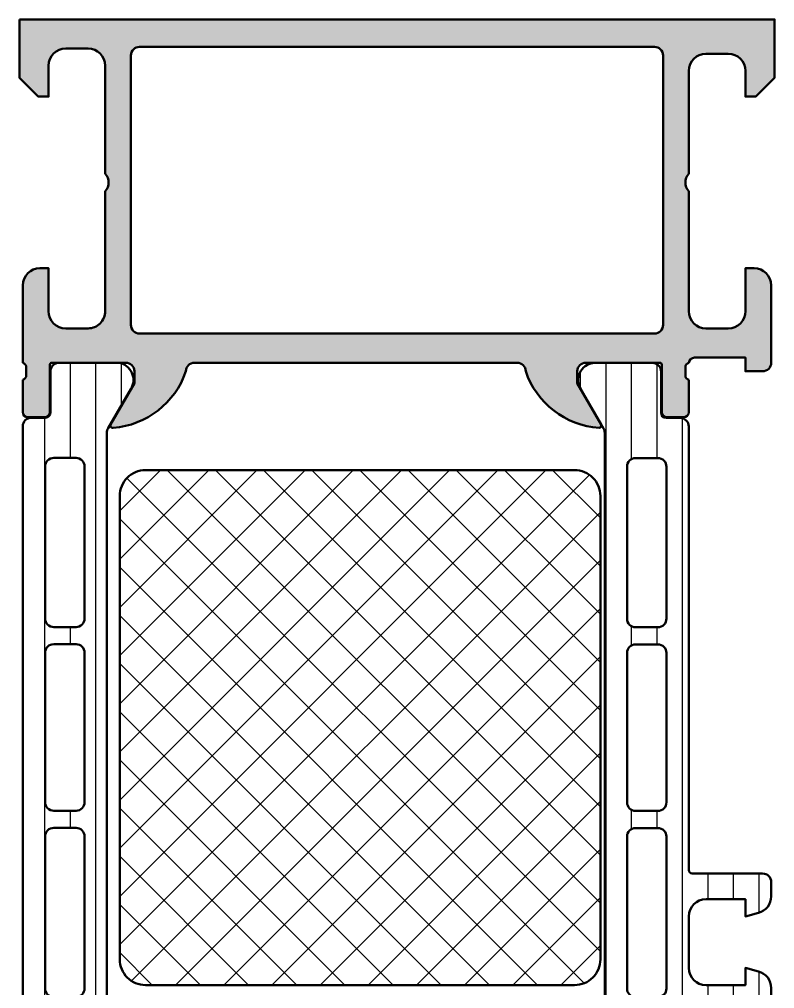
# Model space of a CAD drawing. Extents: x 0 to 69, y 0 to 85.
# Drawn here: x 0 to 44, y 28.5 to 85 of the extents above; entities that cross this region are included whole.
import ezdxf

# ---------------------------------------------------------------- set-up
doc = ezdxf.new("R2010")
doc.units = 0
for name, color, linetype, lineweight in [('0S-Alu contour', 7, 'Continuous', 50), ('0S-Alu hatch', 252, 'Continuous', 25), ('0S-Plastic contour', 254, 'Continuous', 50), ('0S-Plastic hatch', 253, 'Continuous', 25), ('0S-PT contour', 91, 'Continuous', 50), ('0S-PT hatch', 103, 'Continuous', 25)]:
    doc.layers.add(name, color=color, linetype=linetype, lineweight=lineweight)
pattern_1 = [(90, (0, 0), (-1.4859, 0), [])]

# ---------------------------------------------------------------- blocks, each defined once
blk = doc.blocks.new('355750__132223AD_E9E5_474A_9C66_46A6CEEB5027_')
at = {"layer": '0S-PT hatch'}
h = blk.add_hatch(dxfattribs=at)
h.set_pattern_fill('ANSI37', color=256, scale=0.625, angle=90, style=0)
h.set_pattern_definition([(135, (0, 0), (-1.403165018917055, -1.403165018917055), []), (225, (0, 0), (1.403165018917055, -1.403165018917055), [])])
edge = h.paths.add_edge_path()
edge.add_ellipse((32.34691629044494, 57.24119923922819), major_axis=(-1.499999999999992, 0), ratio=1, start_angle=180, end_angle=270.0000000000003, ccw=False)
edge.add_line((33.84691629044494, 57.24119923922818), (33.84691629044494, 30.24119923922818))
edge.add_ellipse((32.34691629044494, 30.24119923922818), major_axis=(-1.499999999999992, 0), ratio=1, start_angle=89.99999999999977, end_angle=180, ccw=False)
edge.add_line((32.34691629044494, 28.74119923922818), (7.346916290444934, 28.74119923922819))
edge.add_ellipse((7.346916290444932, 30.24119923922818), major_axis=(-1.499999999999996, 0), ratio=1, start_angle=0, end_angle=90.00000000000011, ccw=False)
edge.add_line((5.846916290444934, 30.24119923922819), (5.846916290444941, 57.24119923922819))
edge.add_ellipse((7.346916290444939, 57.24119923922819), major_axis=(-1.499999999999997, 0), ratio=1, start_angle=269.99999999999994, end_angle=360, ccw=False)
edge.add_line((7.346916290444941, 58.74119923922819), (32.34691629044494, 58.74119923922818))
at = {"layer": '0S-PT contour', "color": 7}
for points in [[(7.346916290444941, 58.74119923922819), (32.34691629044494, 58.74119923922818)], [(5.846916290444934, 30.24119923922819), (5.846916290444941, 57.24119923922819)], [(33.84691629044494, 57.24119923922818), (33.84691629044494, 30.24119923922818)], [(32.34691629044494, 28.74119923922818), (7.346916290444934, 28.74119923922819)]]:
    blk.add_lwpolyline(points, dxfattribs=at)
at = {"layer": '0S-PT contour', "color": 7, "extrusion": (0, 0, -1)}
for centre, radius, start, end in [((-7.346916290444939, 57.24119923922819), 1.499999999999998, 0, 90.00000000000007), ((-32.34691629044494, 57.24119923922819), 1.499999999999992, 89.99999999999973, 180), ((-7.346916290444932, 30.24119923922818), 1.499999999999996, 269.9999999999999, 0), ((-32.34691629044494, 30.24119923922818), 1.499999999999992, 180, 270.0000000000002)]:
    blk.add_arc(centre, radius, start, end, dxfattribs=at)
blk = doc.blocks.new('284037__24F5A1D6_8174_45A6_9CFF_9E53CBB742D5___434CB0BC_C816_498B_9BA3_86CCC4094398_')
at = {"layer": '0S-Plastic hatch'}
h = blk.add_hatch(dxfattribs=at)
h.set_pattern_fill('ANSI31', color=256, scale=0.4680000000000001, angle=45, style=0)
h.set_pattern_definition(pattern_1)
edge = h.paths.add_edge_path()
edge.add_line((38.9999998657292, 61.28262339778483), (39.00002278728719, 35.44125658823265))
edge.add_arc((39.20416165290923, 35.44537538707201), 0.2041804127758795, 181.1558689438178, 269.5149389342805)
edge.add_line((39.20243310001396, 35.24120229122875), (43.30243310000223, 35.24120229122875))
edge.add_ellipse((43.30243310000223, 34.7412022912288), major_axis=(-0.4999999999999574, 0), ratio=1, start_angle=180, end_angle=269.9999999999992, ccw=False)
edge.add_line((43.80243310000219, 34.74120229122881), (43.80243310000218, 33.91045306784114))
edge.add_ellipse((42.80243310000211, 33.91045306784118), major_axis=(-1.000000000000071, 0), ratio=1, start_angle=105.00000000108241, end_angle=180, ccw=False)
edge.add_line((43.0612521451229, 32.94452724155693), (42.30243310000224, 32.74120229122875))
edge.add_line((42.30243310000224, 32.74120229122875), (42.30243310000225, 33.74120229122875))
edge.add_line((42.30243310000225, 33.74120229122875), (40.00243310001383, 33.74120229122875))
edge.add_arc((40.00414213385491, 32.73707631855116), 1.004127427074073, 90.09751797508503, 179.770140321516)
edge.add_line((39.0000227872872, 32.74110467439828), (39.0000227872872, 29.74122632025462))
edge.add_arc((40.0041423457351, 29.74532877543039), 1.004127938958019, 180.2340877213157, 269.9024699846797)
edge.add_line((40.0024331000139, 28.74120229122875), (42.30243310000224, 28.74120229122875))
edge.add_line((42.30243310000224, 28.74120229122875), (42.30243310000235, 29.74120229122869))
edge.add_line((42.30243310000235, 29.74120229122869), (43.06125214512292, 29.53787734087045))
edge.add_ellipse((42.8024331000023, 28.57195151458677), major_axis=(-0.9999999999994791, 0), ratio=1, start_angle=180, end_angle=254.9999999989186, ccw=False)
edge.add_line((43.80243310000178, 28.57195151458678), (43.80243310000224, 27.74120229122875))
edge.add_ellipse((43.30243310000223, 27.74120229122876), major_axis=(-0.5000000000000071, 0), ratio=1, start_angle=90.0000000000008, end_angle=180, ccw=False)
edge.add_line((43.30243310000223, 27.24120229122875), (39.20243310001387, 27.24120229122875))
edge.add_arc((39.20243310001388, 27.04120229122876), 0.1999999999999869, 90.00000000000205, 180)
edge.add_line((39.00243310001389, 27.04120229122876), (39.00111255502395, 26.20013004610088))
edge.add_ellipse((38.50111523435816, 26.20010925689818), major_axis=(-0.4999973210979774, 0), ratio=1, start_angle=90.00176831586089, end_angle=180.0023822800019, ccw=False)
edge.add_line((38.50113066574247, 25.70011193603833), (37.69079933292757, 25.70008330962012))
edge.add_arc((37.69081019916189, 25.40008330981692), 0.2999999999999955, 90.00207529788617, 180.0020752978985)
edge.add_line((37.39081019935869, 25.40007244358254), (37.39122907957148, 23.0000740742441))
edge.add_ellipse((36.9439613230269, 22.97821498089799), major_axis=(-0.4478015922329131, 0), ratio=1, start_angle=83.23978063594592, end_angle=182.7979617267297, ccw=False)
edge.add_line((36.89124857317623, 22.53352673953163), (33.41470707737038, 22.53150295252448))
edge.add_ellipse((33.5188338202477, 23.49248077827761), major_axis=(-0.9666026899256308, 0), ratio=1, start_angle=-33.8114684481896, end_angle=83.81584338448948, ccw=False)
edge.add_line((32.71570964362581, 24.03035838247479), (34.03409664141286, 26.31406298372989))
edge.add_arc((33.6010748697722, 26.56404727380666), 0.5000000000000067, 330.0020786985388, 360.0020153930485)
edge.add_line((34.10107486946288, 26.56406486142886), (34.0999885570318, 60.91833361702788))
edge.add_arc((33.59998855737895, 60.91831498386867), 0.5000000000000502, 0.0021352027151592, 30.00207189722995)
edge.add_line((34.03299221863099, 61.16833064206307), (32.71443978917459, 63.45193973131245))
edge.add_ellipse((33.55567285539484, 63.99260512706297), major_axis=(-0.9999960709244856, 0), ratio=1, start_angle=-81.81631665021428, end_angle=32.729091397726506, ccw=False)
edge.add_line((33.41332635451306, 64.98241804653368), (36.88986785031889, 64.98254469399777))
edge.add_ellipse((36.88988860018879, 64.48254871698273), major_axis=(-0.4999959774455932, 0), ratio=1, start_angle=180.0017728167249, end_angle=270.00237777907205, ccw=False)
edge.add_line((37.38988457739504, 64.4825641876027), (37.38963955681422, 62.08256579421702))
edge.add_arc((37.68963955661742, 62.08257666045134), 0.2999999999999975, 180.0020752978985, 270.0020752978848)
edge.add_line((37.68965042285174, 61.78257666064813), (38.49998175566666, 61.78260528706633))
edge.add_ellipse((38.50000254486934, 61.28260796640053), major_axis=(-0.4999973210979845, 0), ratio=1, start_angle=180.0017683158931, end_angle=270.0023822799104, ccw=False)
edge = h.paths.add_edge_path()
edge.add_line((37.70055116715552, 50.09119604587006), (37.70055116715552, 58.94118994235433))
edge.add_arc((37.20055116506788, 58.94118994053621), 0.5000000020876283, 0, 90.00189910261706)
edge.add_line((37.20053459227107, 59.44118994234918), (35.90054048600316, 59.44118994234918))
edge.add_arc((35.90053684664654, 58.94119358170581), 0.4999963606566095, 89.99958295741548, 180.0004170428646)
edge.add_line((35.40054048600318, 58.94118994234675), (35.40054048600318, 50.09119604586488))
edge.add_arc((35.90053684664643, 50.09119240650811), 0.4999963606565056, 179.9995829571354, 270.0004170425959)
edge.add_line((35.90054048600315, 49.59119604586486), (37.2005345923159, 49.59119604586486))
edge.add_arc((37.20055116499822, 50.09119604774753), 0.5000000021573054, 269.9981009105036, 360)
edge = h.paths.add_edge_path()
edge.add_line((35.40054048599279, 48.09119604656851), (35.40054048599279, 39.39118994305284))
edge.add_arc((35.90054048599279, 39.39118994304763), 0.4999999999999938, 180, 269.9999999999992)
edge.add_line((35.90054048599278, 38.89118994304764), (37.20055116714514, 38.89118994304764))
edge.add_arc((37.20055116714514, 39.39118994304764), 0.4999999999999982, 270, 360)
edge.add_line((37.70055116714514, 39.39118994304764), (37.70055116714515, 48.09119604656853))
edge.add_arc((37.20055116714514, 48.09119604656332), 0.5000000000000053, 0, 90.00000000119446)
edge.add_line((37.20055116713472, 48.59119604656332), (35.9005404859824, 48.59119604656331))
edge.add_arc((35.9005404859928, 48.09119604656331), 0.5000000000000134, 90.00000000119202, 180)
edge = h.paths.add_edge_path()
edge.add_line((37.70055116714513, 28.54118078777944), (37.70055116714513, 37.39118994305278))
edge.add_arc((37.20055116505751, 37.39118994123468), 0.5000000020876203, 0, 90.00189910261543)
edge.add_line((37.20053459226071, 37.89118994304764), (35.9005404859928, 37.89118994304764))
edge.add_arc((35.90053684663612, 37.39119358240432), 0.4999963606565686, 89.99958295740896, 180.0004170428646)
edge.add_line((35.40054048599279, 37.39118994304525), (35.40054048599279, 28.54121130535757))
edge.add_arc((35.90055574478185, 28.54121130535237), 0.500015258789055, 180, 270.0000000000008)
edge.add_line((35.90055574478185, 28.04119604656332), (37.20056642593421, 28.04119604656332))
edge.add_arc((37.20056642593421, 28.54118078777425), 0.4999847412109292, 270, 360)
at = {"layer": '0S-Alu contour', "color": 7}
for points in [[(37.20053459227107, 59.44118994234918), (35.90054048600316, 59.44118994234918)], [(35.40054048600318, 58.94118994234675), (35.40054048600318, 50.09119604586488)], [(37.70055116715552, 50.09119604587006), (37.70055116715552, 58.94118994235433)], [(35.90054048600315, 49.59119604586486), (37.2005345923159, 49.59119604586486)], [(37.20055116713472, 48.59119604656332), (35.9005404859824, 48.59119604656331)], [(35.40054048599279, 48.09119604656851), (35.40054048599279, 39.39118994305284)], [(37.70055116714514, 39.39118994304764), (37.70055116714515, 48.09119604656853)], [(35.90054048599278, 38.89118994304764), (37.20055116714514, 38.89118994304764)], [(37.20053459226071, 37.89118994304764), (35.9005404859928, 37.89118994304764)], [(35.40054048599279, 37.39118994304525), (35.40054048599279, 28.54121130535757)], [(37.70055116714513, 28.54118078777944), (37.70055116714513, 37.39118994305278)], [(35.90055574478185, 28.04119604656332), (37.20056642593421, 28.04119604656332)]]:
    blk.add_lwpolyline(points, dxfattribs=at)
for centre, radius, start, end in [((35.90053684664654, 58.94119358170581), 0.4999963606566095, 89.99958295741548, 180.0004170428646), ((37.20055116506788, 58.94118994053621), 0.5000000020876283, 0, 90.00189910261706), ((35.90053684664643, 50.09119240650811), 0.4999963606565056, 179.9995829571354, 270.0004170425959), ((37.20055116499822, 50.09119604774753), 0.5000000021573054, 269.9981009105036, 0), ((35.9005404859928, 48.09119604656331), 0.5000000000000134, 90.00000000119202, 180), ((37.20055116714514, 48.09119604656332), 0.5000000000000053, 0, 90.00000000119446), ((35.90054048599279, 39.39118994304763), 0.4999999999999938, 180, 269.9999999999992), ((37.20055116714514, 39.39118994304764), 0.4999999999999982, 270, 0), ((35.90053684663612, 37.39119358240432), 0.4999963606565686, 89.99958295740896, 180.0004170428646), ((37.20055116505751, 37.39118994123468), 0.5000000020876203, 0, 90.00189910261543), ((35.90055574478185, 28.54121130535237), 0.500015258789055, 180, 270.0000000000008), ((37.20056642593421, 28.54118078777425), 0.4999847412109292, 270, 0)]:
    blk.add_arc(centre, radius, start, end, dxfattribs=at)
at = {"layer": '0S-Plastic contour', "color": 7}
for points in [[(33.41332635451306, 64.98241804653368), (36.88986785031889, 64.98254469399777)], [(37.38988457739504, 64.4825641876027), (37.38963955681422, 62.08256579421702)], [(34.03299221863099, 61.16833064206307), (32.71443978917459, 63.45193973131245)], [(37.68965042285174, 61.78257666064813), (38.49998175566666, 61.78260528706633)], [(38.9999998657292, 61.28262339778483), (39.00002278728719, 35.44125658823265)], [(34.10107486946288, 26.56406486142886), (34.0999885570318, 60.91833361702788)], [(39.20243310001396, 35.24120229122875), (43.30243310000223, 35.24120229122875)], [(43.80243310000219, 34.74120229122881), (43.80243310000218, 33.91045306784114)], [(43.0612521451229, 32.94452724155693), (42.30243310000224, 32.74120229122875), (42.30243310000225, 33.74120229122875), (40.00243310001383, 33.74120229122875)], [(39.0000227872872, 32.74110467439828), (39.0000227872872, 29.74122632025462)], [(40.0024331000139, 28.74120229122875), (42.30243310000224, 28.74120229122875), (42.30243310000235, 29.74120229122869), (43.06125214512292, 29.53787734087045)], [(43.80243310000178, 28.57195151458678), (43.80243310000224, 27.74120229122875)], [(43.30243310000223, 27.24120229122875), (39.20243310001387, 27.24120229122875)], [(39.00243310001389, 27.04120229122876), (39.00111255502395, 26.20013004610088)], [(32.71570964362581, 24.03035838247479), (34.03409664141286, 26.31406298372989)], [(38.50113066574247, 25.70011193603833), (37.69079933292757, 25.70008330962012)], [(37.39081019935869, 25.40007244358254), (37.39122907957148, 23.0000740742441)], [(36.89124857317623, 22.53352673953163), (33.41470707737038, 22.53150295252448)]]:
    blk.add_lwpolyline(points, dxfattribs=at)
at = {"layer": '0S-Plastic contour', "color": 7, "extrusion": (0, 0, -1)}
for centre, radius, start, end in [((-33.55567285539484, 63.99260512706297), 0.9999960709244856, 327.2709086022735, 81.81631665021432), ((-36.88988860018879, 64.48254871698273), 0.4999959774455932, 89.99762222092792, 179.9982271832751), ((-38.50000254486934, 61.28260796640053), 0.4999973210979846, 89.9976177200896, 179.9982316841069), ((-43.30243310000223, 34.7412022912288), 0.4999999999999574, 90.00000000000081, 180), ((-42.80243310000211, 33.91045306784118), 1.000000000000071, 180, 254.9999999989176), ((-42.8024331000023, 28.57195151458677), 0.9999999999994791, 105.0000000010814, 180), ((-43.30243310000223, 27.74120229122876), 0.5000000000000071, 180, 269.9999999999992), ((-38.50111523435816, 26.20010925689818), 0.4999973210979775, 179.9976177199981, 269.9982316841391), ((-33.5188338202477, 23.49248077827761), 0.9666026899256308, 276.1841566155105, 33.81146844818959), ((-36.9439613230269, 22.97821498089799), 0.4478015922329132, 177.2020382732703, 276.7602193640541)]:
    blk.add_arc(centre, radius, start, end, dxfattribs=at)
at = {"layer": '0S-Plastic contour', "color": 7}
for centre, radius, start, end in [((37.68963955661742, 62.08257666045134), 0.2999999999999975, 180.0020752978985, 270.0020752978848), ((33.59998855737895, 60.91831498386867), 0.5000000000000502, 0.0021352027151592, 30.00207189722995), ((39.20416165290923, 35.44537538707201), 0.2041804127758795, 181.1558689438178, 269.5149389342805), ((40.00414213385491, 32.73707631855116), 1.004127427074073, 90.09751797508503, 179.770140321516), ((40.0041423457351, 29.74532877543039), 1.004127938958019, 180.2340877213157, 269.9024699846797), ((39.20243310001388, 27.04120229122876), 0.1999999999999869, 90.00000000000205, 180), ((33.6010748697722, 26.56404727380666), 0.5000000000000067, 330.0020786985388, 0.0020153930485069), ((37.69081019916189, 25.40008330981692), 0.2999999999999955, 90.00207529788617, 180.0020752978985)]:
    blk.add_arc(centre, radius, start, end, dxfattribs=at)
blk = doc.blocks.new('284037__B84EF7B9_9BEF_47EB_BC72_EAAA7A16BD5A___B5BD91D9_8575_4AC1_A802_5F9442D34F22_')
at = {"layer": '0S-Plastic hatch'}
h = blk.add_hatch(dxfattribs=at)
h.set_pattern_fill('ANSI31', color=256, scale=0.4680000000000001, angle=45, style=0)
h.set_pattern_definition(pattern_1)
edge = h.paths.add_edge_path()
edge.add_line((0.1987382585268249, 61.29235627453795), (0.1998509478215715, 26.20986292285398))
edge.add_arc((0.699848268681425, 26.20987835423828), 0.4999973210979823, 180.001768315893, 270.0023822799114)
edge.add_line((0.6998690578841126, 25.70988103357249), (1.51020039069902, 25.70990965999069))
edge.add_ellipse((1.510211256933334, 25.40990966018748), major_axis=(-0.3000000000000005, 0), ratio=1, start_angle=180.0020752978986, end_angle=270.0020752978851, ccw=False)
edge.add_line((1.810211256736541, 25.40992052642187), (1.809966236155721, 23.00992213303632))
edge.add_arc((2.309962213361957, 23.00993760365607), 0.4999959774455781, 180.0017728167248, 270.0023777790721)
edge.add_line((2.309982963231861, 22.50994162664106), (5.786524459037702, 22.51006827410514))
edge.add_arc((5.644177958155927, 23.49988119357584), 0.99999607092448, 278.1836833497855, 392.7290913977264)
edge.add_line((6.485411024376176, 24.04054658932637), (5.166858594919771, 26.32415567857574))
edge.add_ellipse((5.599862256171818, 26.57417133677014), major_axis=(-0.5000000000000548, 0), ratio=1, start_angle=0.0021352027151237962, end_angle=30.002071897230223, ccw=False)
edge.add_line((5.099862256518958, 26.57415270361135), (5.098775944087888, 60.92842145921034))
edge.add_ellipse((5.598775943778618, 60.92843904683215), major_axis=(-0.5000000000000546, 0), ratio=1, start_angle=-29.997921301460906, end_angle=0.002015393048509395, ccw=False)
edge.add_line((5.165754172137914, 61.17842333690894), (6.484141169924958, 63.46212793816404))
edge.add_arc((5.64286893926617, 64.00273239225851), 0.999996070924482, 327.275059198047, 441.8204672459869)
edge.add_line((5.785143736180385, 64.99255562093494), (2.308602240374541, 64.99242897347085))
edge.add_arc((2.308617710994298, 64.49243299626463), 0.4999959774455675, 90.00177281669987, 180.0023777790715)
edge.add_line((1.808621733979292, 64.49241224639472), (1.80904061419209, 62.09241387705622))
edge.add_ellipse((1.50904061438889, 62.09240301082189), major_axis=(-0.2999999999999912, 0), ratio=1, start_angle=90.0020752978844, end_angle=180.0020752978986, ccw=False)
edge.add_line((1.5090514806232, 61.7924030110187), (0.6987201478082965, 61.79237438460049))
edge.add_arc((0.6987355791925999, 61.29237706374066), 0.4999973210979623, 90.00176831585983, 180.0023822800018)
edge = h.paths.add_edge_path()
edge.add_line((1.499299646405633, 50.10129637758604), (1.499299646405633, 58.95130553285937))
edge.add_ellipse((1.999284387616563, 58.95130553286457), major_axis=(-0.4999847412109306, 0), ratio=1, start_angle=269.9999999999992, end_angle=360, ccw=False)
edge.add_line((1.99928438761657, 59.4512902740755), (3.299295068768914, 59.4512902740755))
edge.add_ellipse((3.299295068768921, 58.95127501528644), major_axis=(-0.5000152587890554, 0), ratio=1, start_angle=180, end_angle=270.0000000000008, ccw=False)
edge.add_line((3.799310327557976, 58.95127501528644), (3.799310327557976, 50.10129637759357))
edge.add_ellipse((3.299313966914653, 50.10129273823451), major_axis=(-0.4999963606565682, 0), ratio=1, start_angle=89.99958295740907, end_angle=180.0004170428646, ccw=False)
edge.add_line((3.299310327557976, 49.60129637759118), (1.99931622129006, 49.60129637759118))
edge.add_ellipse((1.999299648493255, 50.10129637940415), major_axis=(-0.5000000020876216, 0), ratio=1, start_angle=0, end_angle=90.00189910261571, ccw=False)
edge = h.paths.add_edge_path()
edge.add_line((3.799310327557976, 48.10129637758599), (3.799310327557976, 39.40129027407031))
edge.add_ellipse((3.299310327557962, 39.40129027407552), major_axis=(-0.5000000000000142, 0), ratio=1, start_angle=90.000000001192, end_angle=180, ccw=False)
edge.add_line((3.299310327568365, 38.9012902740755), (1.999299646416035, 38.9012902740755))
edge.add_ellipse((1.999299646405619, 39.4012902740755), major_axis=(-0.5, 0), ratio=1, start_angle=0, end_angle=90.00000000119371, ccw=False)
edge.add_line((1.499299646405618, 39.4012902740755), (1.499299646405633, 48.10129637758598))
edge.add_ellipse((1.999299646405633, 48.10129637759118), major_axis=(-0.5, 0), ratio=1, start_angle=270, end_angle=360, ccw=False)
edge.add_line((1.999299646405633, 48.60129637759118), (3.299310327557991, 48.60129637759118))
edge.add_ellipse((3.299310327557987, 48.1012963775912), major_axis=(-0.4999999999999894, 0), ratio=1, start_angle=180, end_angle=269.9999999999996, ccw=False)
edge = h.paths.add_edge_path()
edge.add_line((3.799310327547588, 37.40129027477394), (3.799310327547588, 28.55129637828964))
edge.add_ellipse((3.299313966904212, 28.55129273893302), major_axis=(-0.4999963606566215, 0), ratio=1, start_angle=89.99958295741521, end_angle=180.0004170428646, ccw=False)
edge.add_line((3.299310327547588, 28.05129637828964), (1.999316221279686, 28.05129637828964))
edge.add_ellipse((1.999299648482865, 28.55129638010261), major_axis=(-0.5000000020876207, 0), ratio=1, start_angle=0, end_angle=90.00189910261747, ccw=False)
edge.add_line((1.499299646395244, 28.55129638010261), (1.499299646395245, 37.40129027476875))
edge.add_ellipse((1.999299648552551, 37.4012902728913), major_axis=(-0.5000000021573064, 0), ratio=1, start_angle=269.99810091050426, end_angle=360, ccw=False)
edge.add_line((1.999316221234865, 37.90129027477395), (3.299310327547603, 37.90129027477397))
edge.add_ellipse((3.299313966904323, 37.4012939141307), major_axis=(-0.4999963606565109, 0), ratio=1, start_angle=179.9995829571355, end_angle=270.0004170425959, ccw=False)
at = {"layer": '0S-Alu contour', "color": 7}
for points in [[(1.99928438761657, 59.4512902740755), (3.299295068768914, 59.4512902740755)], [(1.499299646405633, 50.10129637758604), (1.499299646405633, 58.95130553285937)], [(3.799310327557976, 58.95127501528644), (3.799310327557976, 50.10129637759357)], [(3.299310327557976, 49.60129637759118), (1.99931622129006, 49.60129637759118)], [(1.999299646405633, 48.60129637759118), (3.299310327557991, 48.60129637759118)], [(1.499299646405618, 39.4012902740755), (1.499299646405633, 48.10129637758598)], [(3.799310327557976, 48.10129637758599), (3.799310327557976, 39.40129027407031)], [(3.299310327568365, 38.9012902740755), (1.999299646416035, 38.9012902740755)], [(1.999316221234865, 37.90129027477395), (3.299310327547603, 37.90129027477397)], [(1.499299646395244, 28.55129638010261), (1.499299646395245, 37.40129027476875)], [(3.799310327547588, 37.40129027477394), (3.799310327547588, 28.55129637828964)], [(3.299310327547588, 28.05129637828964), (1.999316221279686, 28.05129637828964)]]:
    blk.add_lwpolyline(points, dxfattribs=at)
at = {"layer": '0S-Alu contour', "color": 7, "extrusion": (0, 0, -1)}
for centre, radius, start, end in [((-1.999284387616563, 58.95130553286457), 0.4999847412109306, 0, 90.00000000000078), ((-3.299295068768921, 58.95127501528644), 0.5000152587890554, 89.9999999999992, 180), ((-1.999299648493255, 50.10129637940415), 0.5000000020876216, 269.9981008973843, 0), ((-3.299313966914653, 50.10129273823451), 0.4999963606565682, 179.9995829571354, 270.000417042591), ((-1.999299646405633, 48.10129637759118), 0.5, 0, 90), ((-3.299310327557987, 48.1012963775912), 0.4999999999999894, 90.0000000000004, 180), ((-1.999299646405619, 39.4012902740755), 0.5, 269.9999999988063, 0), ((-3.299310327557962, 39.40129027407552), 0.5000000000000142, 180, 269.999999998808), ((-1.999299648552551, 37.4012902728913), 0.5000000021573064, 0, 90.00189908949572), ((-3.299313966904323, 37.4012939141307), 0.4999963606565109, 89.99958295740404, 180.0004170428646), ((-1.999299648482865, 28.55129638010261), 0.5000000020876207, 269.9981008973825, 0), ((-3.299313966904212, 28.55129273893302), 0.4999963606566215, 179.9995829571354, 270.0004170425849)]:
    blk.add_arc(centre, radius, start, end, dxfattribs=at)
at = {"layer": '0S-Plastic contour', "color": 7}
for points in [[(5.785143736180385, 64.99255562093494), (2.308602240374541, 64.99242897347085)], [(1.808621733979292, 64.49241224639472), (1.80904061419209, 62.09241387705622)], [(5.165754172137914, 61.17842333690894), (6.484141169924958, 63.46212793816404)], [(1.5090514806232, 61.7924030110187), (0.6987201478082965, 61.79237438460049)], [(0.1987382585268249, 61.29235627453795), (0.1998509478215715, 26.20986292285398)], [(5.099862256518958, 26.57415270361135), (5.098775944087888, 60.92842145921034)], [(6.485411024376176, 24.04054658932637), (5.166858594919771, 26.32415567857574)], [(0.6998690578841126, 25.70988103357249), (1.51020039069902, 25.70990965999069)], [(1.810211256736541, 25.40992052642187), (1.809966236155721, 23.00992213303632)], [(2.309982963231861, 22.50994162664106), (5.786524459037702, 22.51006827410514)]]:
    blk.add_lwpolyline(points, dxfattribs=at)
for centre, radius, start, end in [((2.308617710994298, 64.49243299626463), 0.4999959774455675, 90.00177281669987, 180.0023777790715), ((5.64286893926617, 64.00273239225851), 0.999996070924482, 327.275059198047, 81.82046724598695), ((0.6987355791925999, 61.29237706374066), 0.4999973210979623, 90.00176831585983, 180.0023822800018), ((0.699848268681425, 26.20987835423828), 0.4999973210979823, 180.001768315893, 270.0023822799114), ((5.644177958155927, 23.49988119357584), 0.99999607092448, 278.1836833497855, 32.72909139772641), ((2.309962213361957, 23.00993760365607), 0.4999959774455781, 180.0017728167248, 270.0023777790721)]:
    blk.add_arc(centre, radius, start, end, dxfattribs=at)
at = {"layer": '0S-Plastic contour', "color": 7, "extrusion": (0, 0, -1)}
for centre, radius, start, end in [((-1.50904061438889, 62.09240301082189), 0.2999999999999912, 179.9979247021014, 269.9979247021156), ((-5.598775943778618, 60.92843904683215), 0.5000000000000546, 359.9979846069515, 29.99792130146082), ((-5.599862256171818, 26.57417133677014), 0.5000000000000548, 329.9979281027698, 359.9978647972849), ((-1.510211256933334, 25.40990966018748), 0.3000000000000005, 89.99792470211493, 179.9979247021014)]:
    blk.add_arc(centre, radius, start, end, dxfattribs=at)
blk = doc.blocks.new('345160__B3220507_8AB7_4960_98D5_8E7597985C6C_')
at = {"layer": '0S-Alu hatch'}
h = blk.add_hatch(color=256, dxfattribs=at)
edge = h.paths.add_edge_path()
edge.add_line((0.0001172808948269, 84.99999023772136), (0.0001172808948269, 81.59998867560819))
edge.add_line((0.0001172808948269, 81.59998867560819), (1.100092866832319, 80.49999043990567))
edge.add_line((1.100092866832319, 80.49999043990567), (1.700098970347951, 80.49999043990567))
edge.add_line((1.700098970347951, 80.49999043990567), (1.700098970347944, 82.30000088263944))
edge.add_ellipse((2.700155938498718, 82.29994391448867), major_axis=(-1.000056969773366, 0), ratio=1, start_angle=270.0032638486671, end_angle=359.996736151318, ccw=False)
edge.add_line((2.700098970347944, 83.30000088263942), (4.000086763316687, 83.30000088263942))
edge.add_ellipse((4.000080694173981, 82.29999481349672), major_axis=(-1.00000606916113, 0), ratio=1, start_angle=180.0003477333174, end_angle=269.9996522658481, ccw=False)
edge.add_line((5.000086763316694, 82.30000088262487), (5.000086763316694, 75.99998996306851))
edge.add_ellipse((4.475110970984252, 75.49998996306851), major_axis=(-0.7249824705019261, 0), ratio=1, start_angle=136.3958616163861, end_angle=223.604138383614, ccw=False)
edge.add_line((5.000086763316694, 74.99998996306851), (5.000086763316694, 67.99998996306853))
edge.add_ellipse((4.000117834679136, 67.99995889170607), major_axis=(-0.9999689291202876, 0), ratio=1, start_angle=89.99821968675218, end_angle=180.0017803131609, ccw=False)
edge.add_line((4.000086763316694, 66.99998996306851), (2.700098970347923, 66.99998996306851))
edge.add_ellipse((2.70011879349576, 68.00000978621634), major_axis=(-1.000019823344298, 0), ratio=1, start_angle=0.0011357599706229848, end_angle=89.99886423980678, ccw=False)
edge.add_line((1.700098970347944, 67.9999899630724), (1.700098970347951, 70.49998996306851))
edge.add_line((1.700098970347951, 70.49998996306851), (1.200098970347944, 70.49998996306851))
edge.add_arc((1.200133335916476, 69.49995559749998), 1.000034366159006, 90.0019689343731, 179.9980310656152)
edge.add_line((0.200098970347945, 69.49998996306871), (0.2000989703479448, 64.99998233367398))
edge.add_ellipse((0.1212625238048764, 64.73246174168085), major_axis=(-0.2788950563274551, 0), ratio=1, start_angle=178.8354106259059, end_angle=253.5801235805038, ccw=False)
edge.add_line((0.4000999703479451, 64.7267933336825), (0.4000999703479451, 64.27319933368247))
edge.add_ellipse((0.1212318747047807, 64.26753867420541), major_axis=(-0.2789255417371458, 0), ratio=1, start_angle=106.42459455535229, end_angle=181.1628700728862, ccw=False)
edge.add_line((0.2000989703479393, 63.99999533368247), (0.2000989703479377, 62.11998433367398))
edge.add_arc((0.5000989703479278, 62.11998433367397), 0.2999999999999936, 180, 270)
edge.add_line((0.5000989703479278, 61.81998433367397), (1.480073289390738, 61.81998433367397))
edge.add_arc((1.48007328939073, 62.11998433367397), 0.2999999999999971, 270.0000000000013, 360)
edge.add_line((1.780073289390728, 62.11998433367397), (1.780073289390735, 64.87998233367396))
edge.add_ellipse((1.900073289390746, 64.87998233367398), major_axis=(-0.1200000000000116, 0), ratio=1, start_angle=270.0000000000102, end_angle=360, ccw=False)
edge.add_line((1.900073289390725, 64.99998233367398), (6.199946382457326, 65.00011203338101))
edge.add_ellipse((6.19995926471096, 64.50012491577301), major_axis=(-0.4999871177739573, 0), ratio=1, start_angle=179.9993980350858, end_angle=270.0014762355622, ccw=False)
edge.add_line((6.699946382457319, 64.5001196627735), (6.699946382457333, 63.80011508513884))
edge.add_line((6.699946382457333, 63.80011508513884), (5.311701753551076, 61.3955969576974))
edge.add_arc((5.435544469433033, 61.33768713768127), 0.1367134431258259, 154.9388426484982, 284.9266257937799)
edge.add_arc((5.08233062799151, 66.06598298110939), 4.87589243942384, 274.5692014039207, 341.2677855828943)
edge.add_ellipse((10.19994657009829, 64.50011184574004), major_axis=(-0.50000018764101, 0), ratio=1, start_angle=270.00002150206336, end_angle=359.9999785025289, ccw=False)
edge.add_line((10.19994638245732, 65.00011203338101), (29.00011251252324, 65.00011203338101))
edge.add_ellipse((29.0001161518799, 64.5001156727377), major_axis=(-0.4999963606565535, 0), ratio=1, start_angle=179.9995829571355, end_angle=270.0004170425886, ccw=False)
edge.add_arc((34.12724475002548, 66.07473280283129), 4.887717597295995, 198.7935245337421, 265.8039507306333)
edge.add_arc((33.76139932475038, 61.33891159882765), 0.1390378262420757, 273.3868275685139, 384.0602702874333)
edge.add_line((33.88835714142949, 61.39559695769742), (32.50011251252324, 63.80011508513883))
edge.add_line((32.50011251252324, 63.80011508513883), (32.50011251252324, 64.50011966277555))
edge.add_ellipse((33.00009963026961, 64.50012491577303), major_axis=(-0.4999871177739523, 0), ratio=1, start_angle=-90.00147623556319, end_angle=0.0006019649143240713, ccw=False)
edge.add_line((33.00011251252325, 65.00011203338101), (37.29998560558984, 64.99998233367397))
edge.add_ellipse((37.29998560558986, 64.879982333674), major_axis=(-0.1199999999999761, 0), ratio=1, start_angle=180, end_angle=270.0000000000102, ccw=False)
edge.add_line((37.41998560558984, 64.87998233367398), (37.41998560558984, 62.11998433367397))
edge.add_arc((37.71998560558984, 62.11998433367397), 0.3000000000000043, 180, 270)
edge.add_line((37.71998560558984, 61.81998433367397), (38.69995992463264, 61.81998433367397))
edge.add_arc((38.69995992463264, 62.11998433367397), 0.2999999999999927, 270, 360)
edge.add_line((38.99995992463263, 62.11998433367397), (38.99995992463263, 63.99999533368249))
edge.add_ellipse((39.07882702027579, 64.26753867420543), major_axis=(-0.2789255417371423, 0), ratio=1, start_angle=-1.1628700728862214, end_angle=73.57540544464621, ccw=False)
edge.add_line((38.79995892463263, 64.27319933368248), (38.79995892463263, 64.72679333368247))
edge.add_ellipse((39.07879637117566, 64.73246174168086), major_axis=(-0.2788950563274168, 0), ratio=1, start_angle=-73.5801235805111, end_angle=1.1645893740997053, ccw=False)
edge.add_ellipse((39.3454794466892, 64.9517950040564), major_axis=(-0.3488635246881897, 0), ratio=1, start_angle=273.5598645420807, end_angle=352.0605453486989, ccw=False)
edge.add_line((39.3238180253249, 65.29998538543181), (42.2999781159702, 65.2999853854318))
edge.add_line((42.2999781159702, 65.2999853854318), (42.2999781159702, 64.49998996306851))
edge.add_line((42.2999781159702, 64.49998996306851), (43.2999781159702, 64.49999759246305))
edge.add_arc((43.30000885659085, 64.99996685143152), 0.4999692599135287, 269.9964771677667, 360.0026485613531)
edge.add_line((43.79997811597021, 64.99998996306854), (43.80003915112645, 69.49998996306851))
edge.add_arc((42.79995168055751, 69.49990249249957), 1.000087474394154, 0.0050112561101264, 89.99498874391819)
edge.add_line((42.80003915112645, 70.49998996306851), (42.30003915112646, 70.49998996306851))
edge.add_line((42.30003915112646, 70.49998996306851), (42.30003915112646, 67.99998996306851))
edge.add_ellipse((41.29995175365338, 68.00007736053117), major_axis=(-1.000087401291898, 0), ratio=1, start_angle=90.00501389832158, end_angle=179.9949929319336, ccw=False)
edge.add_line((41.30003927033574, 66.99998996306851), (39.99999044221075, 66.99998996306851))
edge.add_ellipse((40.00004923993969, 68.00004876079745), major_axis=(-1.000058799457424, 0), ratio=1, start_angle=0.0033686637580103707, end_angle=89.99663133636, ccw=False)
edge.add_line((38.99999044221075, 67.99998996306647), (38.99999044221075, 74.99998996306851))
edge.add_ellipse((39.52482978252909, 75.49998996306851), major_axis=(-0.7248836686985038, 0), ratio=1, start_angle=-43.61157673631379, end_angle=43.61157673631379, ccw=False)
edge.add_line((38.99999044221075, 75.99998996306851), (38.99999044221075, 82.00042507697538))
edge.add_ellipse((40.00004525089898, 82.00037789807071), major_axis=(-1.000054809801103, 0), ratio=1, start_angle=270.0031401344082, end_angle=359.997296995918, ccw=False)
edge.add_line((39.99999044221075, 83.0004327063699), (41.30003927033574, 83.0004327063699))
edge.add_ellipse((41.2999528247201, 82.00034637928611), major_axis=(-1.000086330819892, 0), ratio=1, start_angle=180.0053828449331, end_angle=269.995047458617, ccw=False)
edge.add_line((42.30003915112646, 82.00044033576384), (42.30003915112646, 80.49998281051116))
edge.add_line((42.30003915112646, 80.49998281051116), (42.90001473706396, 80.49998281051116))
edge.add_line((42.90001473706396, 80.49998281051116), (43.99999032777448, 81.59995815803005))
edge.add_line((43.99999032777448, 81.59995815803005), (43.99999032777448, 84.99999023772136))
edge.add_line((43.99999032777448, 84.99999023772136), (0.0001172808948269, 84.99999023772136))
edge = h.paths.add_edge_path()
edge.add_ellipse((7.000104762973357, 82.8999813571039), major_axis=(-0.5000027408750977, 0), ratio=1, start_angle=270.00031407856807, end_angle=359.99968592151924, ccw=False)
edge.add_line((7.000102022105771, 83.39998409797145), (36.99997518342168, 83.39998409797145))
edge.add_ellipse((36.99997244255408, 82.89998135710385), major_axis=(-0.5000027408751199, 0), ratio=1, start_angle=180.0003140784808, end_angle=269.99968592142943, ccw=False)
edge.add_line((37.49997518342168, 82.89998409797067), (37.49997518342168, 67.1999869113115))
edge.add_ellipse((36.99997244255408, 67.19998965217832), major_axis=(-0.5000027408751199, 0), ratio=1, start_angle=90.00031407857063, end_angle=179.9996859215194, ccw=False)
edge.add_line((36.99997518342168, 66.6999869113107), (7.000102022105771, 66.6999869113107))
edge.add_ellipse((7.000104762973357, 67.19998965217829), major_axis=(-0.5000027408750986, 0), ratio=1, start_angle=0.00031407848081244083, end_angle=89.99968592143188, ccw=False)
edge.add_line((6.500102022105771, 67.19998691131147), (6.500102022105772, 82.89998409797069))
at = {"layer": '0S-Alu contour', "color": 7}
for points in [[(0.0001172808948269, 84.99999023772136), (0.0001172808948269, 81.59998867560819), (1.100092866832319, 80.49999043990567), (1.700098970347951, 80.49999043990567), (1.700098970347944, 82.30000088263944)], [(42.30003915112646, 82.00044033576384), (42.30003915112646, 80.49998281051116), (42.90001473706396, 80.49998281051116), (43.99999032777448, 81.59995815803005), (43.99999032777448, 84.99999023772136), (0.0001172808948269, 84.99999023772136)], [(2.700098970347944, 83.30000088263942), (4.000086763316687, 83.30000088263942)], [(7.000102022105771, 83.39998409797145), (36.99997518342168, 83.39998409797145)], [(6.500102022105771, 67.19998691131147), (6.500102022105772, 82.89998409797069)], [(37.49997518342168, 82.89998409797067), (37.49997518342168, 67.1999869113115)], [(39.99999044221075, 83.0004327063699), (41.30003927033574, 83.0004327063699)], [(5.000086763316694, 82.30000088262487), (5.000086763316694, 75.99998996306851)], [(38.99999044221075, 75.99998996306851), (38.99999044221075, 82.00042507697538)], [(5.000086763316694, 74.99998996306851), (5.000086763316694, 67.99998996306853)], [(38.99999044221075, 67.99998996306647), (38.99999044221075, 74.99998996306851)], [(1.700098970347944, 67.9999899630724), (1.700098970347951, 70.49998996306851), (1.200098970347944, 70.49998996306851)], [(42.80003915112645, 70.49998996306851), (42.30003915112646, 70.49998996306851), (42.30003915112646, 67.99998996306851)], [(0.200098970347945, 69.49998996306871), (0.2000989703479448, 64.99998233367398)], [(43.79997811597021, 64.99998996306854), (43.80003915112645, 69.49998996306851)], [(4.000086763316694, 66.99998996306851), (2.700098970347923, 66.99998996306851)], [(36.99997518342168, 66.6999869113107), (7.000102022105771, 66.6999869113107)], [(41.30003927033574, 66.99998996306851), (39.99999044221075, 66.99998996306851)], [(1.900073289390725, 64.99998233367398), (6.199946382457326, 65.00011203338101)], [(10.19994638245732, 65.00011203338101), (29.00011251252324, 65.00011203338101)], [(33.00011251252325, 65.00011203338101), (37.29998560558984, 64.99998233367397)], [(39.3238180253249, 65.29998538543181), (42.2999781159702, 65.2999853854318), (42.2999781159702, 64.49998996306851), (43.2999781159702, 64.49999759246305)], [(0.4000999703479451, 64.7267933336825), (0.4000999703479451, 64.27319933368247)], [(1.780073289390728, 62.11998433367397), (1.780073289390735, 64.87998233367396)], [(6.699946382457319, 64.5001196627735), (6.699946382457333, 63.80011508513884), (5.311701753551076, 61.3955969576974)], [(33.88835714142949, 61.39559695769742), (32.50011251252324, 63.80011508513883), (32.50011251252324, 64.50011966277555)], [(37.41998560558984, 64.87998233367398), (37.41998560558984, 62.11998433367397)], [(38.79995892463263, 64.27319933368248), (38.79995892463263, 64.72679333368247)], [(0.2000989703479393, 63.99999533368247), (0.2000989703479377, 62.11998433367398)], [(38.99995992463263, 62.11998433367397), (38.99995992463263, 63.99999533368249)], [(0.5000989703479278, 61.81998433367397), (1.480073289390738, 61.81998433367397)], [(37.71998560558984, 61.81998433367397), (38.69995992463264, 61.81998433367397)]]:
    blk.add_lwpolyline(points, dxfattribs=at)
at = {"layer": '0S-Alu contour', "color": 7, "extrusion": (0, 0, -1)}
for centre, radius, start, end in [((-2.700155938498718, 82.29994391448867), 1.000056969773366, 0.0032638486820021, 89.99673615133295), ((-4.000080694173981, 82.29999481349672), 1.00000606916113, 90.00034773415189, 179.9996522666826), ((-7.000104762973357, 82.8999813571039), 0.5000027408750977, 0.0003140784807261, 89.9996859214319), ((-36.99997244255408, 82.89998135710385), 0.5000027408751199, 90.00031407857054, 179.9996859215192), ((-40.00004525089898, 82.00037789807071), 1.000054809801103, 0.0027030040819815, 89.99685986559176), ((-41.2999528247201, 82.00034637928611), 1.000086330819892, 90.004952541383, 179.9946171550669), ((-4.475110970984252, 75.49998996306851), 0.7249824705019261, 136.395861616386, 223.6041383836139), ((-39.52482978252909, 75.49998996306851), 0.7248836686985038, 316.3884232636862, 43.61157673631377), ((-2.70011879349576, 68.00000978621634), 1.000019823344298, 270.0011357601932, 359.9988642400294), ((-4.000117834679136, 67.99995889170607), 0.9999689291202876, 179.9982196868391, 270.0017803132478), ((-40.00004923993969, 68.00004876079745), 1.000058799457424, 270.00336866364, 359.996631336242), ((-41.29995175365338, 68.00007736053117), 1.000087401291898, 180.0050070680665, 269.9949861016784), ((-7.000104762973357, 67.19998965217829), 0.5000027408750986, 270.0003140785681, 359.9996859215192), ((-36.99997244255408, 67.19998965217832), 0.5000027408751199, 180.0003140784807, 269.9996859214294), ((-0.1212625238048764, 64.73246174168085), 0.2788950563274551, 106.4198764194962, 181.1645893740941), ((-1.900073289390746, 64.87998233367398), 0.1200000000000116, 0, 89.99999999998983), ((-6.19995926471096, 64.50012491577301), 0.4999871177739574, 89.99852376443779, 180.0006019649143), ((-10.19994657009829, 64.50011184574004), 0.50000018764101, 2.14974711152e-05, 89.99997849793665), ((-29.0001161518799, 64.5001156727377), 0.4999963606565535, 89.9995829574114, 180.0004170428646), ((-33.00009963026961, 64.50012491577303), 0.4999871177739523, 359.9993980350857, 90.00147623556323), ((-37.29998560558986, 64.879982333674), 0.1199999999999761, 89.99999999998983, 180), ((-39.07879637117566, 64.73246174168086), 0.2788950563274168, 358.8354106259003, 73.58012358051123), ((-39.3454794466892, 64.9517950040564), 0.3488635246881897, 7.939454651301136, 86.44013545791933), ((-0.1212318747047807, 64.26753867420541), 0.2789255417371458, 178.8371299271138, 253.5754054446477), ((-39.07882702027579, 64.26753867420543), 0.2789255417371423, 286.4245945553538, 1.162870072886224)]:
    blk.add_arc(centre, radius, start, end, dxfattribs=at)
at = {"layer": '0S-Alu contour', "color": 7}
for centre, radius, start, end in [((1.200133335916476, 69.49995559749998), 1.000034366159006, 90.0019689343731, 179.9980310656152), ((42.79995168055751, 69.49990249249957), 1.000087474394154, 0.0050112561101264, 89.99498874391819), ((43.30000885659085, 64.99996685143152), 0.4999692599135287, 269.9964771677667, 0.0026485613531484), ((5.08233062799151, 66.06598298110939), 4.87589243942384, 274.5692014039207, 341.2677855828943), ((34.12724475002548, 66.07473280283129), 4.887717597295995, 198.7935245337421, 265.8039507306333), ((0.5000989703479278, 62.11998433367397), 0.2999999999999936, 180, 270), ((1.48007328939073, 62.11998433367397), 0.2999999999999971, 270.0000000000013, 0), ((37.71998560558984, 62.11998433367397), 0.3000000000000043, 180, 270), ((38.69995992463264, 62.11998433367397), 0.2999999999999927, 270, 0), ((5.435544469433033, 61.33768713768127), 0.1367134431258259, 154.9388426484982, 284.9266257937799), ((33.76139932475038, 61.33891159882765), 0.1390378262420757, 273.3868275685139, 24.06027028743326)]:
    blk.add_arc(centre, radius, start, end, dxfattribs=at)
blk = doc.blocks.new('355750__628FA49F_7351_4CE1_A465_66228390C5AC_')
at = {"layer": '0S-Alu contour', "color": 7}
blk.add_blockref('345160__B3220507_8AB7_4960_98D5_8E7597985C6C_', (0, 0), dxfattribs=at)
at = {"layer": '0S-Plastic contour', "color": 7}
for name in ['284037__B84EF7B9_9BEF_47EB_BC72_EAAA7A16BD5A___B5BD91D9_8575_4AC1_A802_5F9442D34F22_', '284037__24F5A1D6_8174_45A6_9CFF_9E53CBB742D5___434CB0BC_C816_498B_9BA3_86CCC4094398_']:
    blk.add_blockref(name, (0, 0), dxfattribs=at)
at = {"layer": '0S-PT contour', "color": 7}
blk.add_blockref('355750__132223AD_E9E5_474A_9C66_46A6CEEB5027_', (0, 0), dxfattribs=at)

msp = doc.modelspace()

# ---------------------------------------------------------------- block references
at = {"layer": '0S-Alu contour', "color": 7}
msp.add_blockref('355750__628FA49F_7351_4CE1_A465_66228390C5AC_', (0, 0), dxfattribs=at)

doc.saveas('drawing.dxf')
